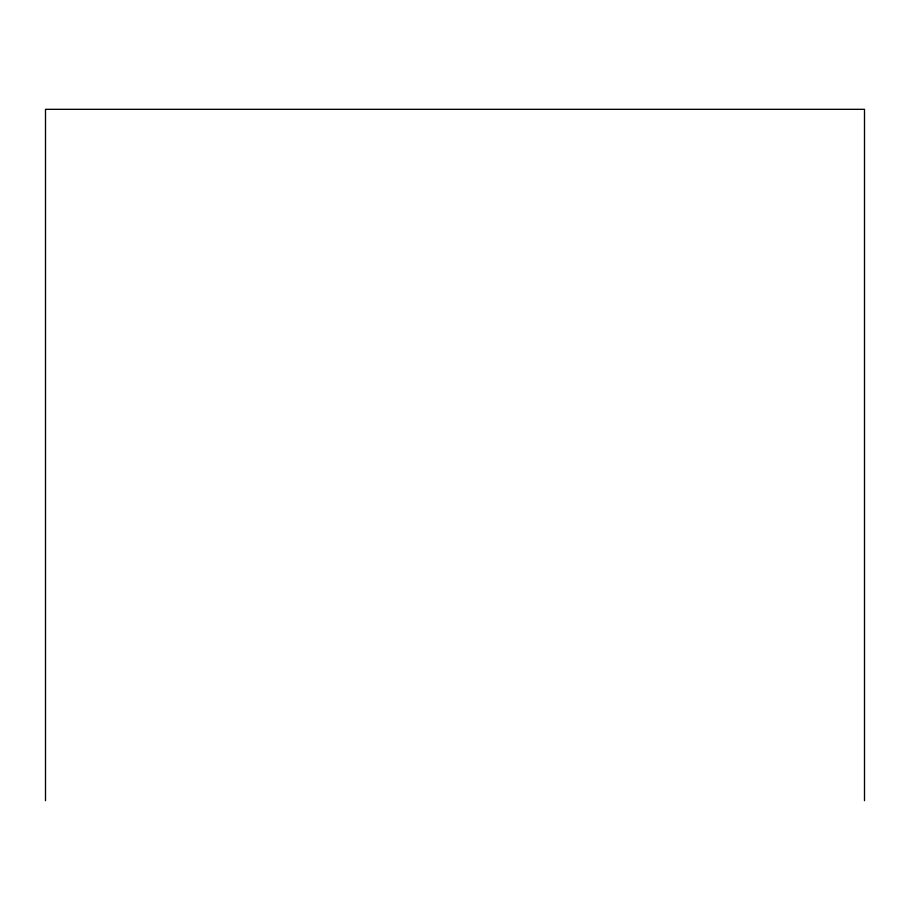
<?xml version="1.0" encoding="UTF-8"?>
<svg xmlns="http://www.w3.org/2000/svg" width="910" height="910" viewBox="0 0 910 910"><rect width="100%" height="100%" fill="white"/><g stroke="black" fill="none" stroke-linecap="round" stroke-linejoin="round"><path stroke-width="1.36" d="M864.5 800.675L864.5 109.325L45.5 109.325L45.5 800.675"/></g></svg>
